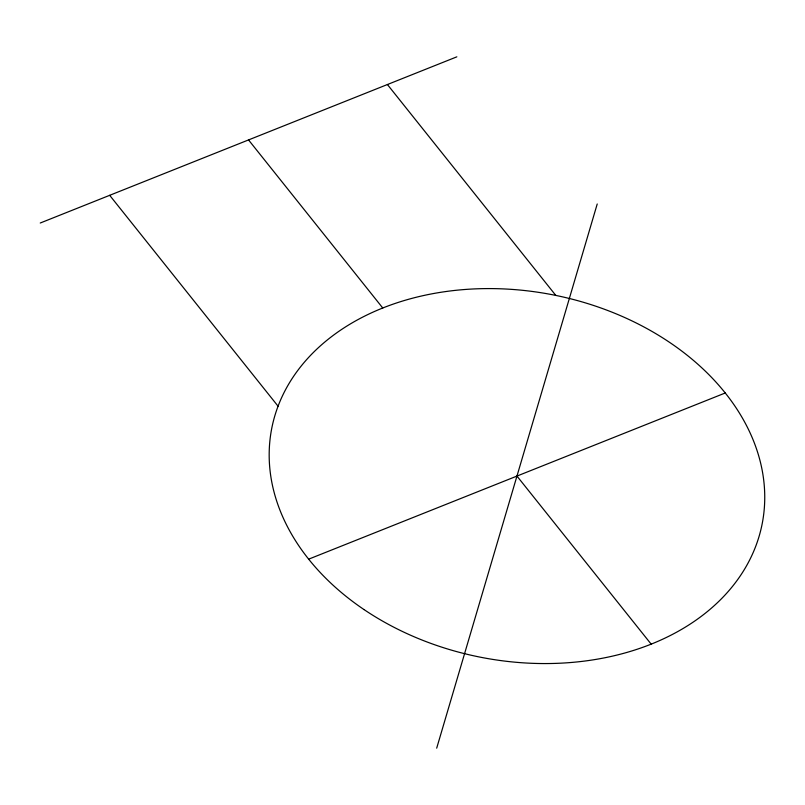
<?xml version="1.0" encoding="UTF-8"?>
<svg xmlns="http://www.w3.org/2000/svg" width="805" height="805" viewBox="0 0 805 805"><rect width="100%" height="100%" fill="white"/><g stroke="black" fill="none" stroke-linecap="round" stroke-linejoin="round"><path stroke-width="1.21" d="M436.692 748.167L597.23 203.977M40.25 223.015L456.848 56.833M308.667 559.163L725.255 392.981M387.416 84.535L555.792 295.405M248.544 139.929L382.757 308.003M516.961 476.067L651.165 644.141M109.681 195.323L278.067 406.193M364.011 609.566A249.822 184.778 10.9 0 0 762.265 523.341A249.822 184.778 10.9 0 0 424.597 295.314A249.822 184.778 10.9 0 0 364.011 609.566"/></g></svg>
